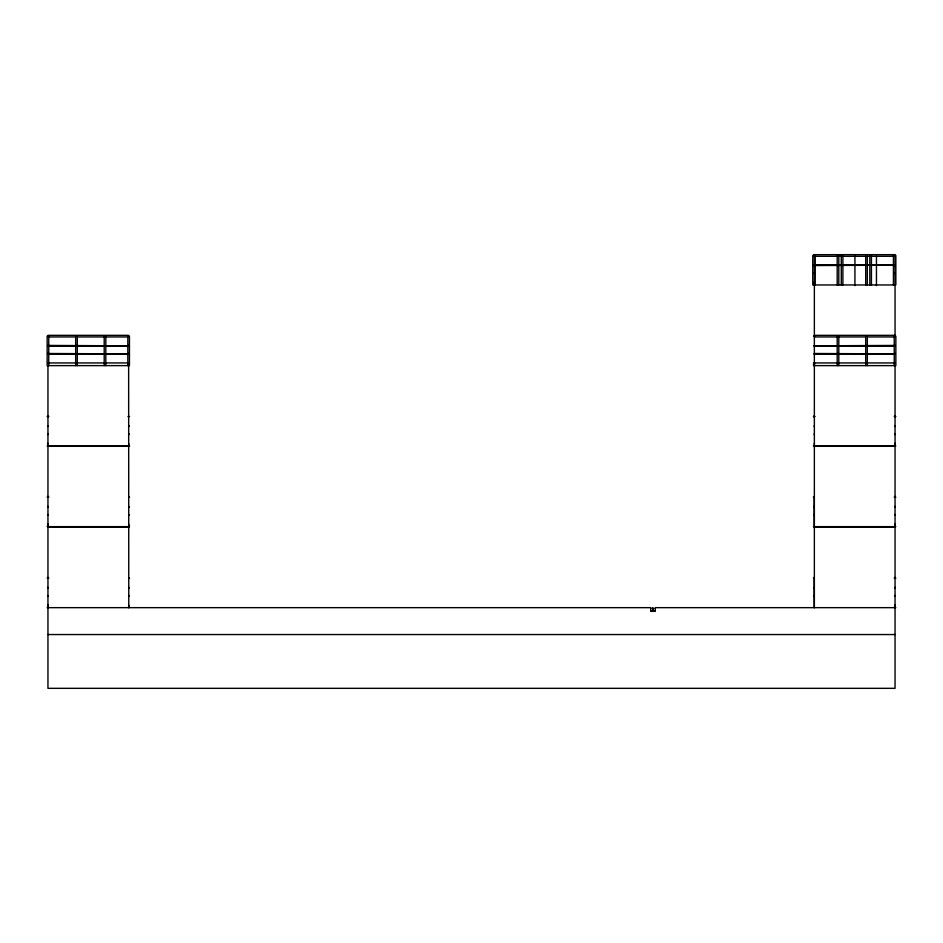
<?xml version="1.0" encoding="UTF-8"?>
<svg xmlns="http://www.w3.org/2000/svg" width="943" height="943" viewBox="0 0 943 943"><rect width="100%" height="100%" fill="white"/><g stroke="black" fill="none" stroke-linecap="round" stroke-linejoin="round"><path stroke-width="1.41" d="M651.424 611.088L652.792 610.486A7.874 7.874 0 0 0 652.792 608.765M47.952 417.313L47.952 443.293M47.952 426.59L47.952 425.776M47.952 434.652L47.952 433.851M814.363 265.561L814.363 264.759M814.363 273.623L814.363 272.822M895.048 345.433L813.962 345.833L895.048 346.234M814.363 346.234L814.363 345.433M814.363 353.495L814.363 354.309L895.449 353.896L814.363 353.495L814.363 354.309M894.235 273.623L894.235 272.822M814.222 425.776L814.222 426.59M814.222 433.851L814.222 434.652M895.048 415.698L894.235 416.5L895.85 416.5M895.048 417.313L895.048 443.293M895.048 426.59L895.048 425.776M895.048 433.851L895.048 434.652M895.048 496.372L894.235 497.173L895.85 497.173M895.048 577.375L894.235 578.177L895.85 578.177M813.561 254.669L895.048 254.669M841.286 255.482L842.901 255.482M813.561 256.284L894.235 256.284M814.222 282.263L814.516 284.951M47.952 335.343L128.637 335.343M814.363 335.343L895.048 335.343M75.676 336.156L77.291 336.156M813.561 336.156L815.176 336.156M865.709 336.156L867.324 336.156M47.952 336.957L75.676 336.957L75.676 365.625M128.637 336.957L77.291 336.957L77.291 365.625M814.363 336.957L865.709 336.957L865.709 365.625M895.048 336.957L867.324 336.957L867.324 365.625M47.952 345.433L129.038 345.833L47.952 346.234M47.952 362.937L129.427 362.937M895.048 362.937L813.573 362.937L813.573 365.625L895.85 365.625L895.85 336.156L894.235 336.156L894.235 365.625M47.15 416.5L48.765 416.5L47.952 415.698M127.977 416.5L129.592 416.5M813.408 416.5L815.023 416.5M128.637 443.293L128.932 445.98M814.363 443.293L814.222 445.98M47.15 445.98L129.592 445.98M813.408 445.98L895.85 445.98M47.952 446.31L128.637 446.31M814.363 446.31L895.048 446.31M47.15 497.173L48.765 497.173L47.952 496.372M128.778 497.173L129.592 497.173M813.408 497.173L814.222 497.173M128.637 523.966L128.932 526.654M47.15 526.654L129.592 526.654M813.408 526.654L895.85 526.654M47.952 526.984L128.637 526.984M814.363 526.984L895.048 526.984M47.15 578.177L48.765 578.177L47.952 577.375M128.778 578.177L129.592 578.177M813.408 578.177L814.222 578.177M128.637 604.97L128.932 607.657M47.15 607.657L650.753 607.657L650.753 611.335L655.291 611.335L655.291 607.657L895.85 607.657M47.952 634.545L895.048 634.545M654.56 611.052L653.251 610.51A7.874 7.874 0 0 1 653.24 608.765M895.19 445.98L895.19 443.293L894.895 445.98M895.19 526.654L895.19 523.966L894.895 526.654M895.19 607.657L895.19 604.97L894.895 607.657M895.048 255.482L895.048 336.297M895.048 365.625L895.048 416.971M895.048 445.98L895.048 688.331L47.952 688.331L47.952 445.98M893.434 284.951L893.434 255.482L895.85 255.482L895.85 284.951L812.76 284.951L812.76 255.482L814.363 255.482L814.363 607.657M876.448 256.107L876.448 285.646M871.426 284.951L871.426 255.482L869.811 255.482L869.811 284.951M867.324 256.284L867.324 284.951M865.709 256.284L865.709 284.951M854.936 256.107L854.936 285.646M842.901 256.284L842.901 284.951M841.286 256.284L841.286 284.951M838.798 255.482L838.798 284.951M838.798 365.625L838.798 336.156L837.184 336.156L837.184 365.625M837.184 255.482L837.184 284.951M815.176 255.482L815.176 284.951M814.516 362.937L814.516 365.625M814.222 362.937L814.222 365.625M814.222 415.698L814.222 417.313M814.222 496.372L814.222 526.984M814.222 577.375L814.222 607.657M653.888 608.4L652.58 607.657L652.143 608.4M128.637 362.937L128.778 607.657M128.484 362.937L128.484 365.625M127.824 365.625L127.824 336.156L129.439 336.156L129.439 365.625L47.15 365.625L47.15 336.156L48.765 336.156L48.765 365.625M105.816 365.625L105.816 336.156L104.202 336.156L104.202 365.625M48.105 445.98L47.81 443.293L47.81 445.98M48.105 526.654L48.105 523.966L47.81 526.654M48.105 607.657L48.105 604.97L47.81 607.657M47.952 365.625L47.952 416.971M47.952 353.495L47.952 354.309L129.038 353.896L47.952 353.495L47.952 354.309L47.952 353.495M128.637 345.433L128.637 346.234L128.637 345.433M128.637 353.495L128.637 354.309L128.637 353.495M47.952 506.462L47.952 507.263L47.952 506.462M128.778 425.776L128.778 426.59L128.778 425.776M47.952 514.524L47.952 515.326L47.952 514.524M128.778 433.851L128.778 434.652L128.778 433.851M128.778 506.462L128.778 507.263L128.778 506.462M47.952 587.454L47.952 588.255L47.952 587.454M128.778 514.524L128.778 515.326L128.778 514.524M47.952 595.516L47.952 596.33L47.952 595.516M128.778 587.454L128.778 588.255L128.778 587.454M128.778 595.516L128.778 596.33L128.778 595.516M813.561 264.759L813.561 265.561L894.636 265.16L813.561 264.759L813.561 265.561L813.561 264.759M894.235 264.759L894.235 265.561L894.235 264.759M895.048 353.495L895.048 354.309L895.048 353.495M814.222 506.462L814.222 507.263L814.222 506.462M814.222 514.524L814.222 515.326L814.222 514.524M895.048 506.462L895.048 507.263L895.048 506.462M814.222 587.454L814.222 588.255L814.222 587.454M895.048 514.524L895.048 515.326L895.048 514.524M814.222 595.516L814.222 596.33L814.222 595.516M895.048 587.454L895.048 588.255L895.048 587.454M895.048 595.516L895.048 596.33L895.048 595.516"/></g></svg>
